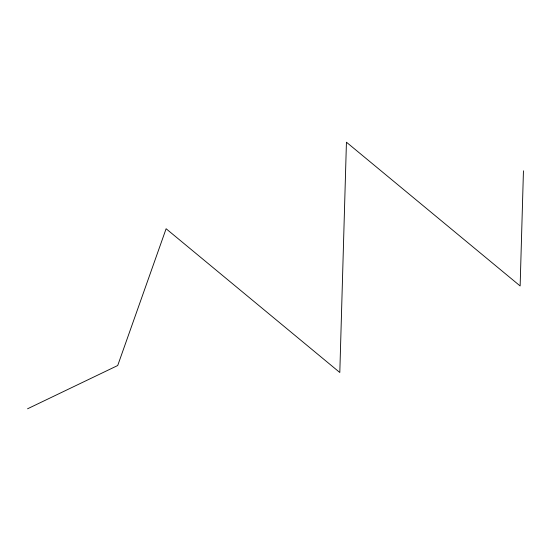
<?xml version="1.0" encoding="UTF-8"?>
<svg xmlns="http://www.w3.org/2000/svg" width="551" height="551" viewBox="0 0 551 551"><rect width="100%" height="100%" fill="white"/><g stroke="black" fill="none" stroke-linecap="round" stroke-linejoin="round"><path stroke-width="0.83" d="M523.45 170.817L520.137 285.955L346.434 142.206L339.809 372.497L166.113 228.748L117.714 365.52L27.55 408.794"/></g></svg>
